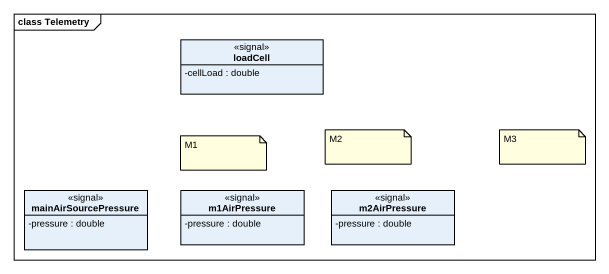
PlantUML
@startuml
mainframe class Telemetry
hide circle
hide empty members
skinparam classAttributeIconSize 0
class loadCell <<signal>> {
  -cellLoad : double
}
class mainAirSourcePressure <<signal>> {
  -pressure : double
}
class m1AirPressure <<signal>> {
  -pressure : double
}
class m2AirPressure <<signal>> {
  -pressure : double
}
note as N1
  M1
end note
note as N2
  M2
end note
note as N3
  M3
end note
@enduml
